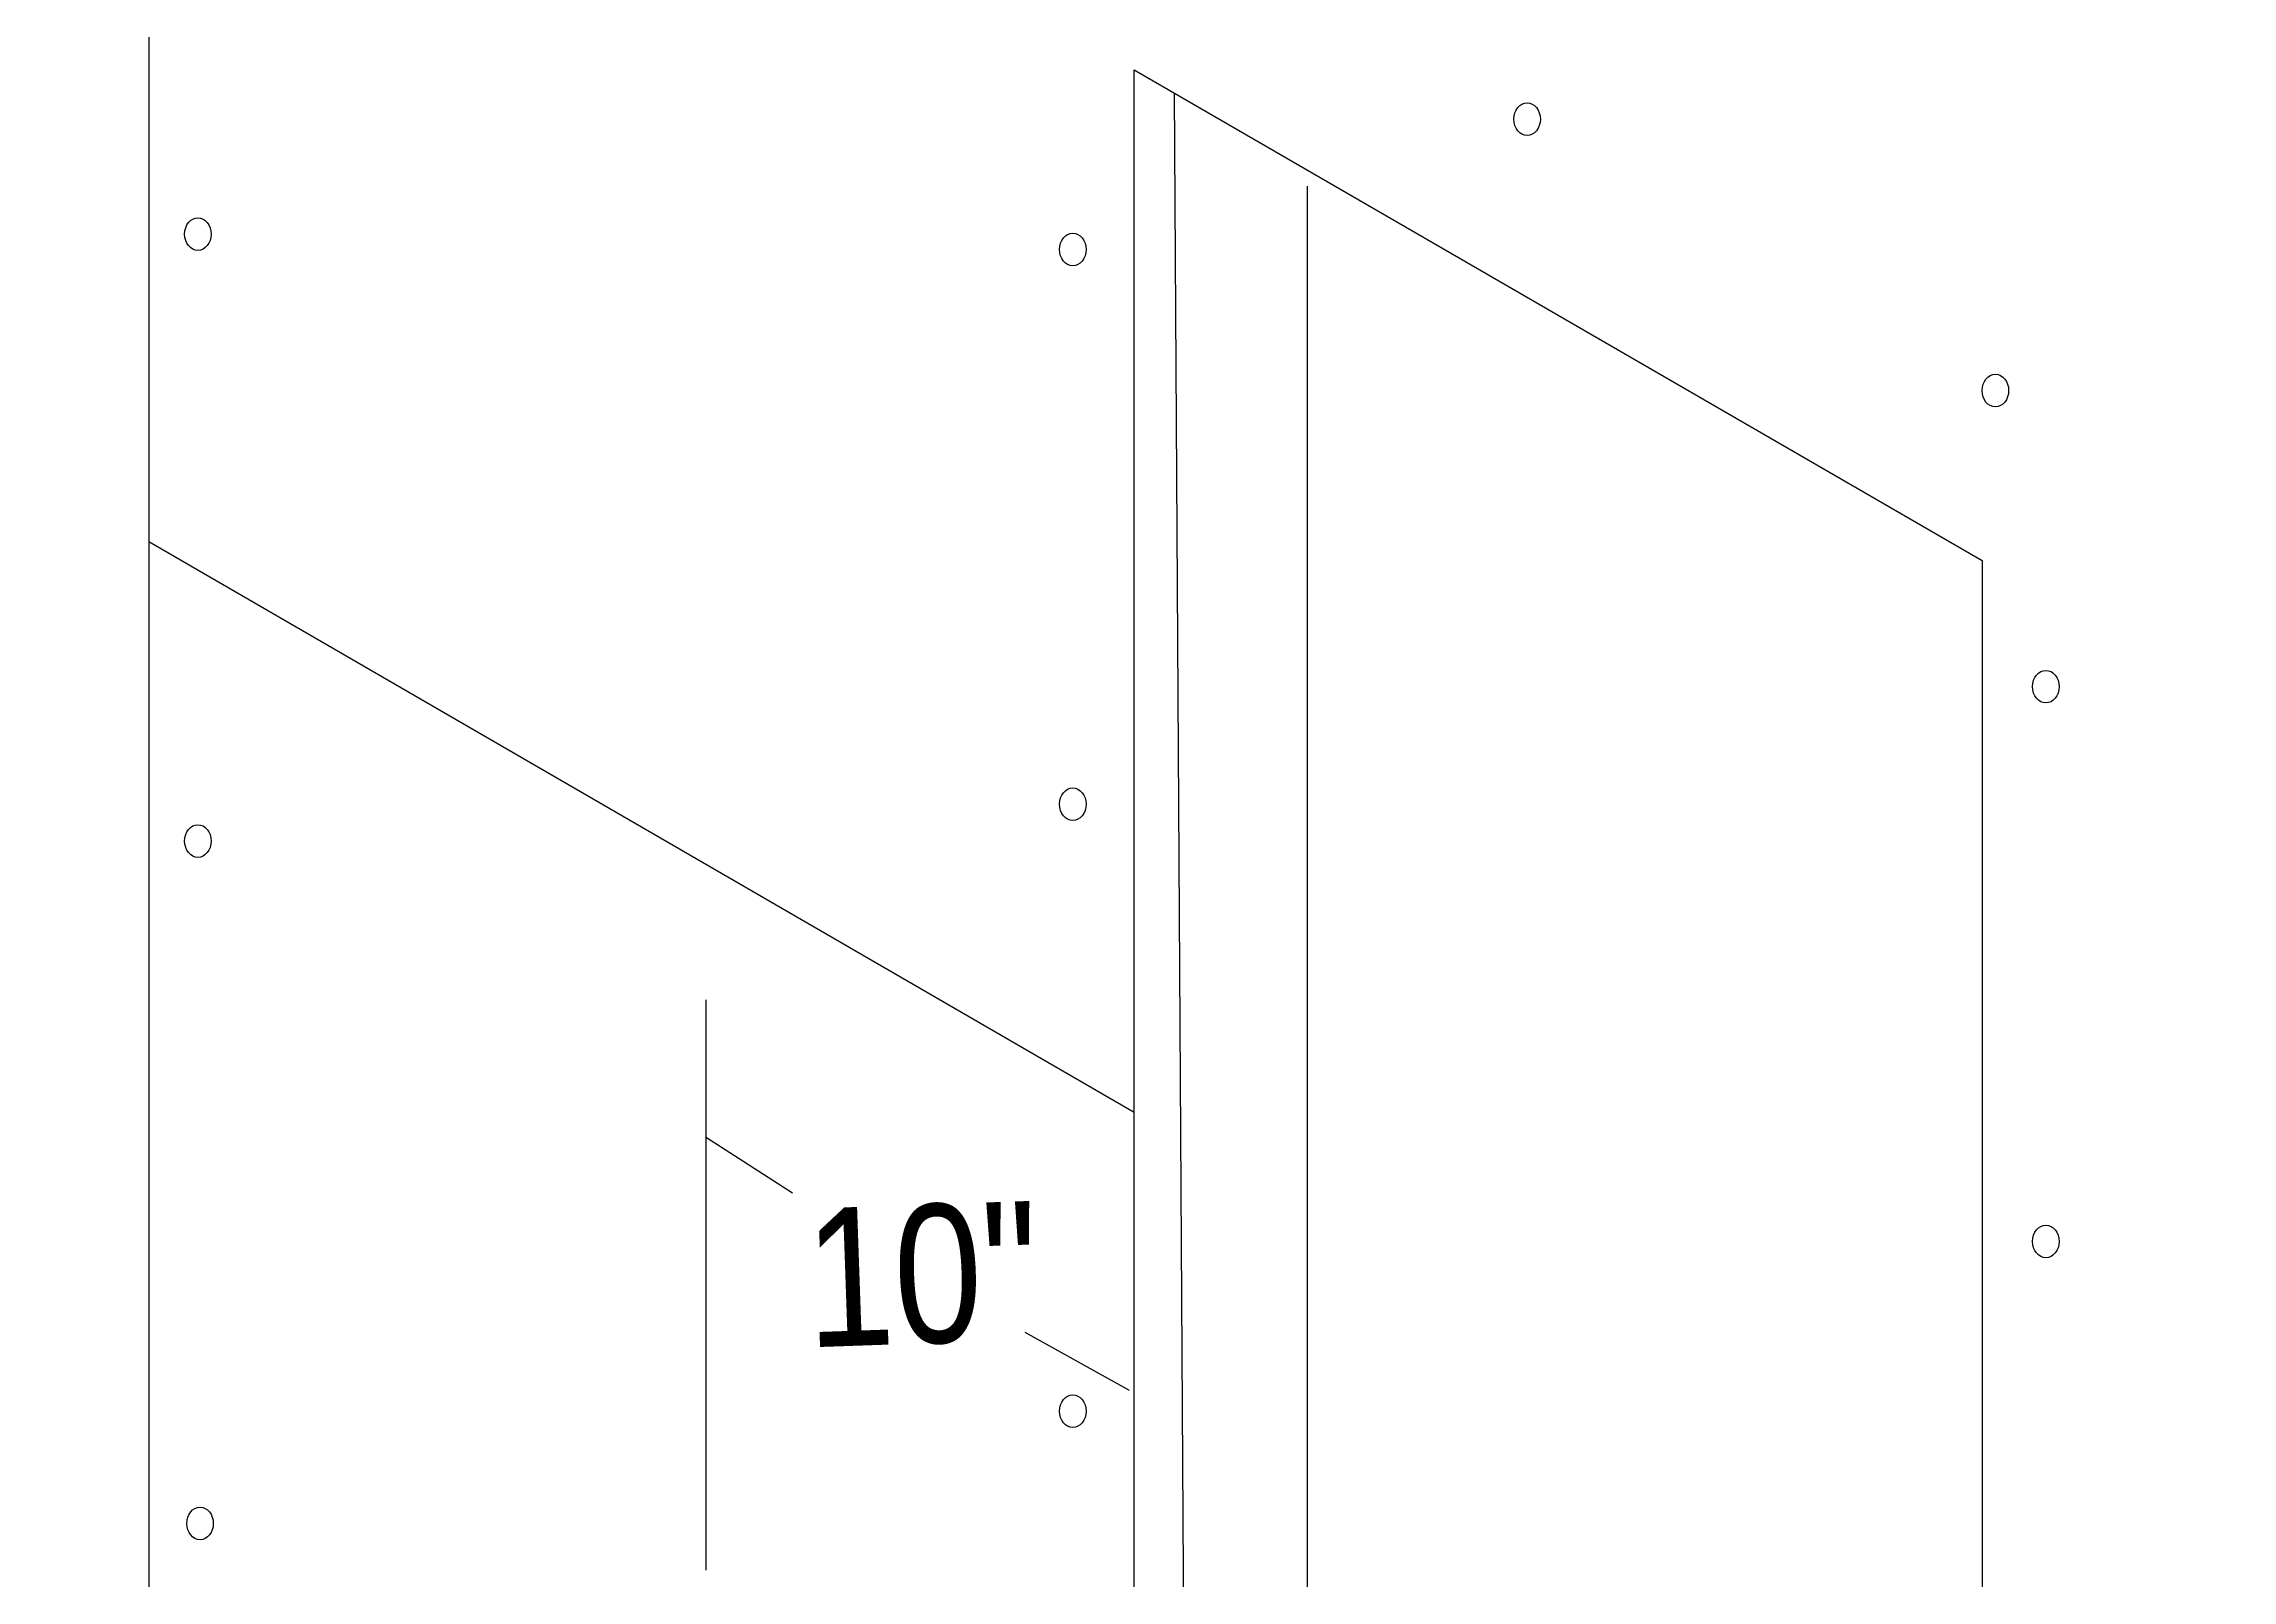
# Model space of a CAD drawing. Extents: x -1140 to 5605, y -816 to 2382.
# Drawn here: x 227.7 to 440.9, y 93.5 to 243.1 of the extents above; entities that cross this region are included whole.
import ezdxf

# ---------------------------------------------------------------- set-up
doc = ezdxf.new("R2010")
doc.units = 0
doc.header["$MEASUREMENT"] = 0
doc.linetypes.add('AI-Linetype-4', pattern=[86.381111, 43.190556, -8.638111, 8.638111, -8.638111, 8.638111, -8.638111])
doc.linetypes.add('AI-Linetype-5', pattern=[86.381111, 43.190556, -8.638111, 8.638111, -8.638111, 8.638111, -8.638111])
for name, color, linetype, lineweight in [('G-ANNO-TTLB', 7, 'Continuous', 0), ('TYVEK', 7, 'Continuous', 0), ('wall scratch', 7, 'Continuous', 0)]:
    doc.layers.add(name, color=color, linetype=linetype, lineweight=lineweight)

# ---------------------------------------------------------------- blocks, each defined once
blk = doc.blocks.new('Block_36')
at = {"layer": 'wall scratch', "color": 18, "lineweight": 25, "true_color": 0x000000}
for centre in [(372.17, 235.77), (242.7, 224.58), (327.92, 223.08), (417.78, 209.34), (422.7, 180.51), (327.92, 169.06), (242.7, 165.48), (422.7, 126.49), (327.92, 109.96), (242.91, 99.03)]:
    blk.add_ellipse(centre, major_axis=(0, 1.59), ratio=0.812499, dxfattribs=at)
blk = doc.blocks.new('Block_106')
at = {"layer": 'TYVEK', "color": 2, "lineweight": 25, "true_color": 0xffff00}
for p in [(337.79, 238.32), (415.69, 26.54)]:
    blk.add_line(p, (338.82, 70.93), dxfattribs=at)

msp = doc.modelspace()

# ---------------------------------------------------------------- hatches: boundary and pattern name
at = {"layer": 'G-ANNO-TTLB', "true_color": 0xff00ff, "transparency": 33554687}
h = msp.add_hatch(color=6, dxfattribs=at)
edge = h.paths.add_edge_path()
edge.add_spline(control_points=[(1815.43, -731.7), (1815.43, -731.7), (-1114.08, -731.7), (-1114.08, -731.7), (-1114.08, -731.7), (-1114.08, 1725.3), (-1114.08, 1725.3), (-1114.08, 1725.3), (1815.43, 1725.3), (1815.43, 1725.3), (1815.43, 1725.3), (1815.43, -731.7), (1815.43, -731.7)], knot_values=[0, 0, 0, 0, 1, 1, 1, 2, 2, 2, 3, 3, 3, 4, 4, 4, 4], degree=3, periodic=0)
edge = h.paths.add_edge_path()
edge.add_spline(control_points=[(-1105.08, 1716.3), (-1105.08, 1716.3), (-1105.08, -722.7), (-1105.08, -722.7), (-1105.08, -722.7), (1806.43, -722.7), (1806.43, -722.7), (1806.43, -722.7), (1806.43, 1716.3), (1806.43, 1716.3), (1806.43, 1716.3), (-1105.08, 1716.3), (-1105.08, 1716.3)], knot_values=[0, 0, 0, 0, 1, 1, 1, 2, 2, 2, 3, 3, 3, 4, 4, 4, 4], degree=3, periodic=0)
edge.add_line((-1105.08, 1716.3), (-1105.08, 1716.3))

# ---------------------------------------------------------------- linework, layer by layer
at = {"layer": 'G-ANNO-TTLB'}
for points in [[(1815.43, -731.7), (1815.43, -731.7), (-1114.08, -731.7), (-1114.08, -731.7), (-1114.08, -731.7), (-1114.08, 1725.3), (-1114.08, 1725.3), (-1114.08, 1725.3), (1815.43, 1725.3), (1815.43, 1725.3), (1815.43, 1725.3), (1815.43, -731.7), (1815.43, -731.7)], [(-1105.08, 1716.3), (-1105.08, 1716.3), (-1105.08, -722.7), (-1105.08, -722.7), (-1105.08, -722.7), (1806.43, -722.7), (1806.43, -722.7), (1806.43, -722.7), (1806.43, 1716.3), (1806.43, 1716.3), (1806.43, 1716.3), (-1105.08, 1716.3), (-1105.08, 1716.3)]]:
    msp.add_open_spline(points, degree=3, knots=[0, 0, 0, 0, 1, 1, 1, 2, 2, 2, 3, 3, 3, 4, 4, 4, 4], dxfattribs=at)
at = {"layer": 'TYVEK', "color": 33, "lineweight": 25, "true_color": 0xcc9966}
msp.add_line((350.74, 229.26), (350.74, 77.74), dxfattribs=at)
at = {"layer": 'TYVEK', "color": 1, "lineweight": 25, "true_color": 0xff0000}
for p, q in [((292.16, 150.01), (292.16, 94.47)), ((292.14, 136.69), (300.63, 131.22)), ((323.26, 117.64), (333.42, 112.02))]:
    msp.add_line(p, q, dxfattribs=at)
msp.add_lwpolyline([(292.16, 136.86)], dxfattribs=at)
at = {"layer": 'wall scratch', "color": 2, "lineweight": 25, "true_color": 0xffff00}
for p, q in [((237.93, 404.75), (237.93, -17.61)), ((237.93, 194.63), (333.9, 139.07))]:
    msp.add_line(p, q, dxfattribs=at)
msp.add_lwpolyline([(333.9, 240.57), (416.51, 192.78), (416.51, 21.34), (333.9, 69.13)], close=True, dxfattribs=at)
at = {"layer": 'wall scratch', "color": 252, "linetype": 'AI-Linetype-4', "lineweight": 25, "true_color": 0x848484}
msp.add_lwpolyline([(333.9, 240.57)], dxfattribs=at)
at = {"layer": 'wall scratch', "color": 252, "linetype": 'AI-Linetype-5', "lineweight": 25, "true_color": 0x848484}
msp.add_lwpolyline([(409.95, 192.78)], dxfattribs=at)

# ---------------------------------------------------------------- block references
at = {"layer": 'TYVEK'}
msp.add_blockref('Block_106', (0, 0), dxfattribs=at)
at = {"layer": 'wall scratch'}
msp.add_blockref('Block_36', (0, 0), dxfattribs=at)

# ---------------------------------------------------------------- texts
at = {"layer": 'TYVEK', "insert": (302.13, 115.98), "char_height": 0.2, "attachment_point": 7, "rotation": 1.9995}
msp.add_mtext('\\C1;\\c255;\\FArial Narrow|b0|i0|c1;\\H13.499987;\\W0.999999;10"', dxfattribs=at)

doc.saveas('drawing.dxf')
